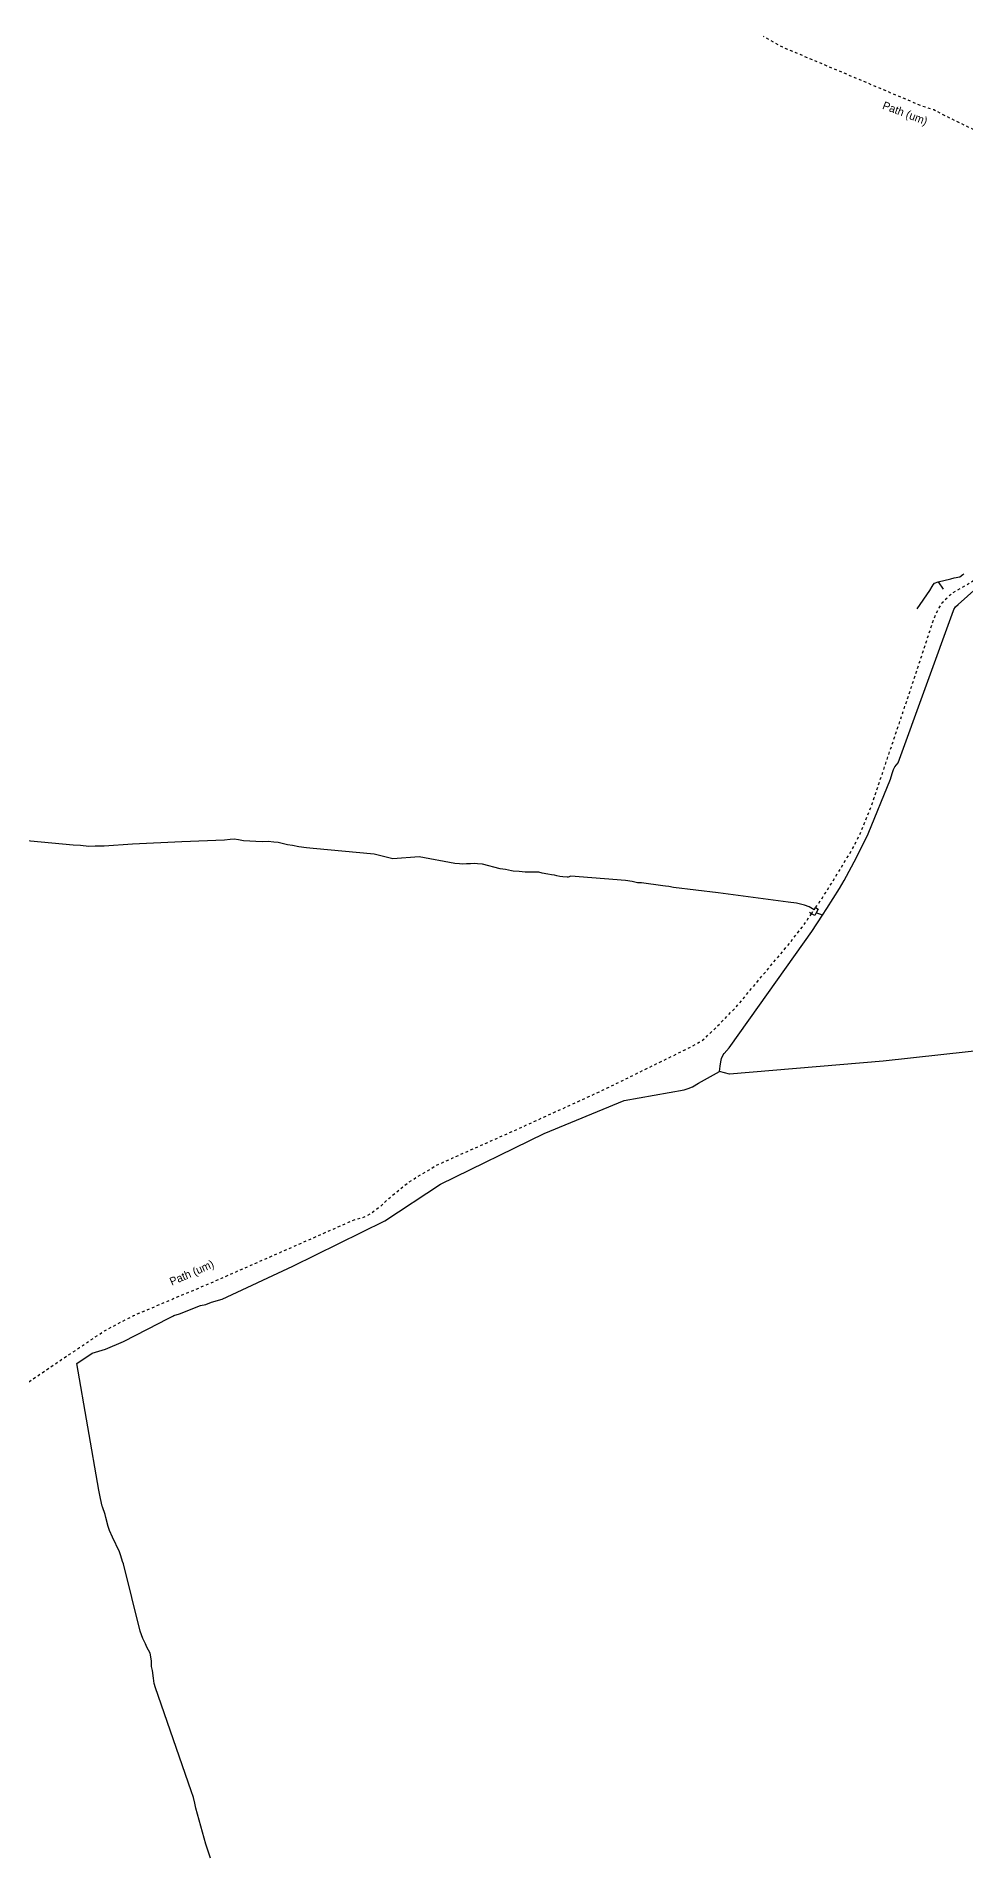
# Model space of a CAD drawing. Extents: x 421500 to 422711, y 436000 to 437000.
# Drawn here: x 421810.7 to 421984.9, y 436659.3 to 437000 of the extents above; entities that cross this region are included whole.
import ezdxf

# ---------------------------------------------------------------- set-up
doc = ezdxf.new("R2010")
doc.units = 0
doc.linetypes.add('716709-ExBase$0$OS-DASHEDLINE', pattern=[1, 0.5, -0.5])
for name, color, linetype in [('716709-ExBase$0$OS-LINE_0030_OBSTRUCTING_FEAT', 8, 'Continuous'), ('716709-ExBase$0$OS-LINE_0032_PATH_OR_EDGE', 8, '716709-ExBase$0$OS-DASHEDLINE'), ('716709-ExBase$0$OS-TEXT_ROADSIDE', 4, 'Continuous')]:
    doc.layers.add(name, color=color, linetype=linetype)
doc.styles.add('716709-ExBase$0$Standard', font='romans.shx')

msp = doc.modelspace()

# ---------------------------------------------------------------- linework, layer by layer
at = {"layer": '716709-ExBase$0$OS-LINE_0030_OBSTRUCTING_FEAT'}
for p, q in [((421979.78, 436897.73), (421980.7, 436896.35)), ((421956.04, 436835.54), (421955.65, 436835.75)), ((421958.08, 436835.24), (421956.93, 436835.72))]:
    msp.add_line(p, q, dxfattribs=at)
at = {"layer": '716709-ExBase$0$OS-LINE_0030_OBSTRUCTING_FEAT', "flags": 128}
for points in [[(421958.08, 436835.24), (421958.9, 436836.5), (421961.3, 436840.25), (421962.15, 436841.75), (421964.45, 436846.1), (421966.65, 436850.5), (421970.85, 436860.75), (421971.15, 436861.8), (421971.4, 436862.55), (421971.65, 436863.1), (421972.3, 436863.8), (421982.65, 436892.35), (421982.7, 436892.55), (421983, 436893.05), (421983.5, 436893.5), (421988.75, 436898.2), (421991.5, 436900.2), (421994.7, 436902.2), (421997.6, 436904.3), (422000, 436906.25)], [(421975.85, 436892.7), (421978.2, 436896.15), (421978.65, 436896.9), (421978.85, 436897.2), (421979.1, 436897.5), (421979.78, 436897.73)], [(421979.78, 436897.73), (421982.15, 436898.3), (421982.75, 436898.5), (421983.85, 436898.7), (421984.4, 436899.1), (421984.6, 436899.25)], [(421956.53, 436836.27), (421955.6, 436836.85), (421954.75, 436837.15), (421953.2, 436837.5), (421951.65, 436837.7), (421938.55, 436839.45), (421930.2, 436840.45), (421929.3, 436840.65), (421928.7, 436840.7), (421928.15, 436840.75), (421924.15, 436841.35), (421923.55, 436841.3), (421923.4, 436841.3), (421922.4, 436841.6), (421921.2, 436841.75), (421910.95, 436842.6), (421910.4, 436842.4), (421910.25, 436842.4), (421909.45, 436842.45), (421908.85, 436842.5), (421908.3, 436842.65), (421907.85, 436842.75), (421907.3, 436842.85), (421906.6, 436842.95), (421905.55, 436843.15), (421904.95, 436843.3), (421903.95, 436843.3), (421903.25, 436843.35), (421902.4, 436843.35), (421901.25, 436843.45), (421900.1, 436843.5), (421899.8, 436843.55), (421898.7, 436843.8), (421897.7, 436843.95), (421894.4, 436844.8), (421893.45, 436844.9), (421892.8, 436844.95), (421892.15, 436844.9), (421891.4, 436844.9), (421890.65, 436844.85), (421890.05, 436844.9), (421889.2, 436844.95), (421882.5, 436846.2), (421877.55, 436845.8), (421874.05, 436846.7), (421862.65, 436847.75), (421861.4, 436847.9), (421859.95, 436848.05), (421858.75, 436848.3), (421857.8, 436848.45), (421856.6, 436848.75), (421856.05, 436848.9), (421855.25, 436848.95), (421854.2, 436849.05), (421853.05, 436849), (421849.6, 436849.2), (421848.65, 436849.4), (421847.85, 436849.5), (421847.05, 436849.45), (421846, 436849.35), (421838, 436849), (421828.75, 436848.55), (421823.45, 436848.2), (421821.75, 436848.2), (421820.6, 436848.15), (421819.05, 436848.3), (421817.65, 436848.4), (421788.25, 436851.15)], [(421956.93, 436835.72), (421956.65, 436835.2), (421956.04, 436835.54)], [(421956.82, 436836.69), (421957.3, 436836.4), (421956.93, 436835.72)], [(421938.8, 436805.95), (421938.9, 436806.95), (421939.05, 436807.8), (421939.2, 436808.4), (421939.5, 436809.1), (421939.65, 436809.35), (421940.6, 436810.4), (421948, 436820.75), (421956.1, 436832.2), (421958.08, 436835.24)], [(422000, 436810.55), (421996, 436810.5), (421994.9, 436810.3), (421994.65, 436810.25), (421991.1, 436810.25), (421969.5, 436807.9), (421940.65, 436805.45), (421938.8, 436805.95)], [(421843.4, 436658.5), (421842.5, 436661.1), (421840.65, 436667.85), (421840.45, 436668.8), (421840.2, 436669.85), (421839.75, 436671.1), (421833.1, 436690.45), (421832.85, 436691.25), (421832.7, 436692.25), (421832.5, 436693.65), (421832.3, 436694.45), (421832.3, 436695.5), (421832.1, 436696.95), (421831.45, 436698.05), (421831.2, 436698.65), (421830.7, 436699.7), (421830.2, 436701.05), (421827.05, 436713.7), (421826.9, 436714.1), (421826.55, 436715.2), (421826.3, 436715.95), (421825.05, 436718.65), (421824.45, 436719.95), (421824.2, 436720.65), (421823.8, 436722.35), (421823.65, 436722.95), (421823.15, 436724.35), (421823.1, 436724.5), (421822.75, 436725.95), (421822.45, 436727.5), (421818.35, 436751.2), (421821.2, 436753.15), (421823.1, 436753.7), (421823.7, 436753.9), (421827.05, 436755.35), (421833.75, 436758.8), (421835.05, 436759.45), (421836.3, 436760.1), (421836.5, 436760.2), (421837.6, 436760.55), (421841.5, 436762.1), (421842.5, 436762.3), (421843.6, 436762.75), (421845.55, 436763.3), (421858.85, 436769.45), (421876.05, 436778), (421886.5, 436784.85), (421905.95, 436794.35), (421920.9, 436800.55), (421932.15, 436802.5), (421932.95, 436802.75), (421933.75, 436803.1), (421934.85, 436803.8), (421938.8, 436805.95)]]:
    msp.add_lwpolyline(points, dxfattribs=at)
at = {"layer": '716709-ExBase$0$OS-LINE_0032_PATH_OR_EDGE'}
for p, q in [((421956.04, 436835.54), (421956.53, 436836.27)), ((421956.53, 436836.27), (421956.82, 436836.69))]:
    msp.add_line(p, q, dxfattribs=at)
at = {"layer": '716709-ExBase$0$OS-LINE_0032_PATH_OR_EDGE', "flags": 128}
for points in [[(422000, 436976.05), (421983, 436984.15), (421981.4, 436984.95), (421979.7, 436985.85), (421978.95, 436986.2), (421976.8, 436986.9), (421950.65, 436997.95), (421947.05, 437000)], [(421956.82, 436836.69), (421958.3, 436838.85), (421960.05, 436841.65), (421961.95, 436844.75), (421963.8, 436847.85), (421965.15, 436850.5), (421967.5, 436856.3), (421967.8, 436857.3), (421974.75, 436877.95), (421978.9, 436890.55), (421979.35, 436891.75), (421979.4, 436891.85), (421979.95, 436892.85), (421980.55, 436893.85), (421982, 436895.3), (421982.3, 436895.55), (421990.55, 436900.45), (422000, 436907.3)], [(421698.68, 436644.16), (421703.15, 436647.8), (421703.95, 436648.2), (421704.45, 436648.6), (421705.3, 436649.5), (421706.3, 436650.3), (421707, 436650.85), (421707.85, 436651.8), (421717.8, 436662.95), (421726.05, 436672.15), (421735.3, 436681.3), (421747.65, 436693.75), (421766.8, 436711.4), (421787.75, 436731.5), (421791.55, 436734.85), (421796.95, 436739.15), (421802.1, 436742.85), (421815.65, 436752.1), (421818.85, 436754.2), (421821.55, 436756.05), (421823.55, 436757.35), (421827.65, 436759.55), (421828.95, 436760.2), (421836.35, 436763.35), (421842.9, 436766.1), (421870.3, 436778.15), (421871.5, 436778.45), (421872.55, 436778.85), (421873.35, 436779.3), (421875.05, 436780.55), (421875.25, 436780.7), (421876.8, 436782.15), (421880.55, 436785.25), (421883.8, 436787.2), (421885.7, 436788.35), (421888.55, 436789.65), (421900.7, 436795.05), (421917, 436802.5), (421931.45, 436809.6), (421933.7, 436810.7), (421935, 436811.45), (421935.55, 436811.75), (421938.3, 436814.35), (421942, 436818.15), (421948.15, 436825.5), (421951.45, 436829.4), (421954.3, 436833), (421956.04, 436835.54)]]:
    msp.add_lwpolyline(points, dxfattribs=at)

# ---------------------------------------------------------------- texts
at = {"layer": '716709-ExBase$0$OS-TEXT_ROADSIDE', "char_height": 1.5, "width": 11.75, "style": '716709-ExBase$0$Standard'}
for insert, attachment_point, rotation in [((421973.85, 436986.3), 2, 339.2), ((421840.35, 436767.15), 8, 23.7)]:
    msp.add_mtext('{\\fHeledd|b0|i0|c0|p34;Path (um)}', dxfattribs=dict(at, insert=insert, attachment_point=attachment_point, rotation=rotation))

doc.saveas('drawing.dxf')
